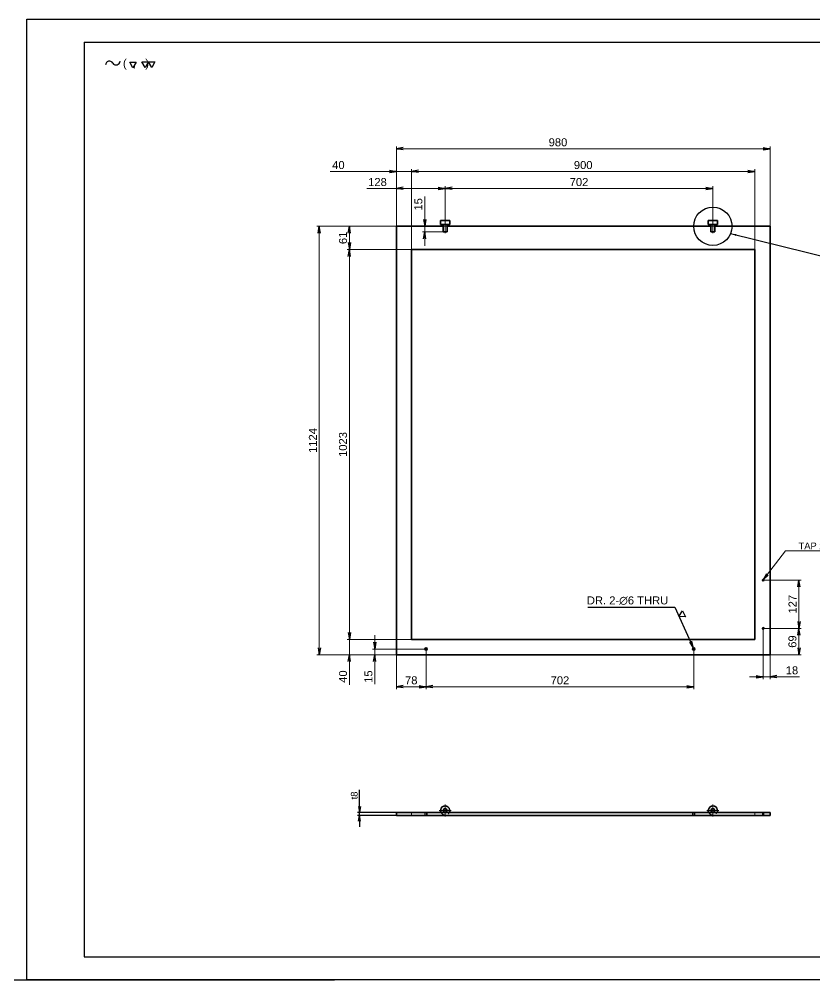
# Model space of a CAD drawing. Header units: millimetres. Extents: x -1727 to 307751, y -105919 to 6637.
# Drawn here: x 36749 to 38835, y 2062 to 4582 of the extents above; entities that cross this region are included whole.
import ezdxf

# ---------------------------------------------------------------- set-up
doc = ezdxf.new("R2010")
doc.units = ezdxf.units.MM
doc.linetypes.add('CENTER-HOKUTO', pattern=[23, 20, -1, 1, -1])
doc.linetypes.add('HIDDEN-HOKUTO', pattern=[3.8, 2.5, -1.3])
doc.layers.add('A3', color=7, linetype='Continuous', plot=False)
for name, color, linetype in [('AM_7', 2, 'CENTER-HOKUTO'), ('AM_HID', 1, 'HIDDEN-HOKUTO'), ('AM_VIS', 7, 'Continuous'), ('TITLE_FRAME', 7, 'Continuous'), ('WORD_DIM', 253, 'Continuous')]:
    doc.layers.add(name, color=color, linetype=linetype)
doc.styles.get("Standard").update_dxf_attribs({"font": 'arial.ttf'})
doc.dimstyles.new('1-5', dxfattribs={"dimscale": 5, "dimtxt": 3.5, "dimasz": 3, "dimexe": 1, "dimexo": 0, "dimgap": 1, "dimtad": 3, "dimdsep": 46, "dimtxsty": 'Standard', "dimblk1": 'OPEN', "dimblk2": 'OPEN', "dimsah": 1, "dimcen": 0, "dimclrd": 256, "dimclre": 256, "dimclrt": 3, "dimadec": 0, "dimazin": 0, "dimtfac": 1, "dimtmove": 0, "dimatfit": 3, "dimldrblk": 'OPEN', "dimfxl": 0, "dimtolj": 1, "dimtzin": 0, "dimarcsym": 0})
doc.dimstyles.new('RS-1-5', dxfattribs={"dimscale": 5, "dimtxt": 3.5, "dimasz": 3, "dimexe": 1, "dimexo": 0, "dimgap": 1, "dimtad": 3, "dimdsep": 46, "dimtxsty": 'Standard', "dimblk1": 'OPEN', "dimblk2": 'OPEN', "dimsah": 1, "dimcen": 0, "dimclrd": 256, "dimclre": 256, "dimclrt": 3, "dimadec": 0, "dimazin": 0, "dimtfac": 1, "dimtmove": 0, "dimatfit": 3, "dimfxl": 0, "dimtolj": 1, "dimtzin": 0, "dimarcsym": 0})
doc.dimstyles.new('RS-1-6$3', dxfattribs={"dimscale": 6, "dimtxt": 3.5, "dimasz": 3, "dimexe": 1, "dimexo": 0, "dimgap": 1, "dimtad": 3, "dimtoh": 1, "dimdsep": 46, "dimtxsty": 'Standard', "dimblk1": 'OPEN', "dimblk2": 'OPEN', "dimsah": 1, "dimcen": 0, "dimclrd": 256, "dimclre": 256, "dimclrt": 3, "dimadec": 0, "dimazin": 0, "dimtfac": 1, "dimtmove": 0, "dimatfit": 3, "dimfxl": 0, "dimtolj": 1, "dimtzin": 0, "dimarcsym": 0})
doc.dimstyles.new('STANDARD1-6', dxfattribs={"dimscale": 6, "dimtxt": 3.5, "dimasz": 3, "dimexe": 1, "dimexo": 0, "dimgap": 1, "dimtad": 3, "dimdsep": 46, "dimtxsty": 'Standard', "dimblk1": 'OPEN', "dimblk2": 'OPEN', "dimsah": 1, "dimcen": 0, "dimclrd": 256, "dimclre": 256, "dimclrt": 3, "dimazin": 2, "dimtfac": 1, "dimtmove": 0, "dimatfit": 3, "dimldrblk": 'OPEN', "dimfxl": 0, "dimtolj": 1, "dimlwd": 13, "dimlwe": 13, "dimarcsym": 0})

# ---------------------------------------------------------------- blocks, each defined once
blk = doc.blocks.new('_OPEN')
at = {"color": 0}
for p, q in [((-1, 0.17), (0, 0)), ((-1, -0.17), (0, 0)), ((0, 0), (-1, 0))]:
    blk.add_line(p, q, dxfattribs=at)
blk = doc.blocks.new('*D234')
at = {"layer": 'DEFPOINTS', "color": 0, "linetype": 'Continuous', "transparency": 16777216}
for p in [(37641.4, 2500.9), (37737.9, 2500.9), (37737.9, 2492.9)]:
    blk.add_point(p, dxfattribs=at)
at = {"layer": 'WORD_DIM', "linetype": 'Continuous', "lineweight": -2, "transparency": 16777216}
for p, q in [((37641.4, 2515.9), (37641.4, 2559.8)), ((37737.9, 2500.9), (37636.4, 2500.9)), ((37641.4, 2492.9), (37641.4, 2500.9)), ((37737.9, 2492.9), (37636.4, 2492.9)), ((37641.4, 2477.9), (37641.4, 2462.9))]:
    blk.add_line(p, q, dxfattribs=at)
at = {"layer": 'WORD_DIM', "linetype": 'Continuous', "lineweight": -2, "transparency": 16777216, "xscale": 15, "yscale": 15, "zscale": 15}
for p, rotation in [((37641.4, 2500.9), 270), ((37641.4, 2492.9), 90)]:
    blk.add_blockref('_OPEN', p, dxfattribs=dict(at, rotation=rotation))
at = {"layer": 'WORD_DIM', "color": 3, "linetype": 'Continuous', "transparency": 16777216, "insert": (37627.5, 2545.3), "char_height": 17.5, "attachment_point": 5, "rotation": 90}
blk.add_mtext('\\A1;t8', dxfattribs=at)
blk = doc.blocks.new('*D235')
at = {"layer": 'DEFPOINTS', "color": 0, "linetype": 'Continuous', "transparency": 16777216}
for p in [(38702.1, 2983.5), (38793.4, 2983.5), (38717.9, 2914.5)]:
    blk.add_point(p, dxfattribs=at)
at = {"layer": 'WORD_DIM', "linetype": 'ByBlock', "lineweight": 13, "transparency": 16777216}
for p, q in [((38702.1, 2983.5), (38799.4, 2983.5)), ((38793.4, 2932.5), (38793.4, 2965.5)), ((38717.9, 2914.5), (38799.4, 2914.5))]:
    blk.add_line(p, q, dxfattribs=at)
at = {"layer": 'WORD_DIM', "linetype": 'Continuous', "lineweight": 13, "transparency": 16777216, "xscale": 18, "yscale": 18, "zscale": 18}
for p, rotation in [((38793.4, 2983.5), 90), ((38793.4, 2914.5), 270)]:
    blk.add_blockref('_OPEN', p, dxfattribs=dict(at, rotation=rotation))
at = {"layer": 'WORD_DIM', "color": 3, "linetype": 'Continuous', "transparency": 16777216, "insert": (38776.7, 2949), "char_height": 21, "attachment_point": 5, "rotation": 90}
blk.add_mtext('\\A1;69', dxfattribs=at)
blk = doc.blocks.new('*D236')
at = {"layer": 'DEFPOINTS', "color": 0, "linetype": 'Continuous', "transparency": 16777216}
for p in [(38702.1, 3110.5), (38793.4, 3110.5), (38702.1, 2983.5)]:
    blk.add_point(p, dxfattribs=at)
at = {"layer": 'WORD_DIM', "linetype": 'ByBlock', "lineweight": 13, "transparency": 16777216}
for p, q in [((38702.1, 3110.5), (38799.4, 3110.5)), ((38793.4, 3001.5), (38793.4, 3092.5)), ((38702.1, 2983.5), (38799.4, 2983.5))]:
    blk.add_line(p, q, dxfattribs=at)
at = {"layer": 'WORD_DIM', "linetype": 'Continuous', "lineweight": 13, "transparency": 16777216, "xscale": 18, "yscale": 18, "zscale": 18}
for p, rotation in [((38793.4, 3110.5), 90), ((38793.4, 2983.5), 270)]:
    blk.add_blockref('_OPEN', p, dxfattribs=dict(at, rotation=rotation))
at = {"layer": 'WORD_DIM', "color": 3, "linetype": 'Continuous', "transparency": 16777216, "insert": (38776.8, 3047), "char_height": 21, "attachment_point": 5, "rotation": 90}
blk.add_mtext('\\A1;127', dxfattribs=at)
blk = doc.blocks.new('*D237')
at = {"layer": 'DEFPOINTS', "color": 0, "linetype": 'Continuous', "transparency": 16777216}
for p in [(38699.9, 2981.4), (38717.9, 2914.5), (38699.9, 2856.7)]:
    blk.add_point(p, dxfattribs=at)
at = {"layer": 'WORD_DIM', "linetype": 'ByBlock', "lineweight": 13, "transparency": 16777216}
for p, q in [((38699.9, 2981.4), (38699.9, 2850.7)), ((38717.9, 2914.5), (38717.9, 2850.7)), ((38681.9, 2856.7), (38663.9, 2856.7)), ((38699.9, 2856.7), (38717.9, 2856.7)), ((38735.9, 2856.7), (38795.5, 2856.7))]:
    blk.add_line(p, q, dxfattribs=at)
at = {"layer": 'WORD_DIM', "linetype": 'Continuous', "lineweight": 13, "transparency": 16777216, "xscale": 18, "yscale": 18, "zscale": 18}
blk.add_blockref('_OPEN', (38699.9, 2856.7), dxfattribs=at)
at = {"layer": 'WORD_DIM', "linetype": 'Continuous', "lineweight": 13, "transparency": 16777216, "xscale": 18, "yscale": 18, "zscale": 18, "rotation": 180}
blk.add_blockref('_OPEN', (38717.9, 2856.7), dxfattribs=at)
at = {"layer": 'WORD_DIM', "color": 3, "linetype": 'Continuous', "transparency": 16777216, "insert": (38775.4, 2873.4), "char_height": 21, "attachment_point": 5}
blk.add_mtext('\\A1;18', dxfattribs=at)
blk = doc.blocks.new('*D178')
at = {"layer": 'DEFPOINTS', "color": 0, "linetype": 'Continuous', "transparency": 16777216}
for p in [(38717.9, 4242), (38717.9, 4038.5), (37737.9, 3801.5)]:
    blk.add_point(p, dxfattribs=at)
at = {"layer": 'WORD_DIM', "linetype": 'ByBlock', "lineweight": 13, "transparency": 16777216}
for p, q in [((37737.9, 3801.5), (37737.9, 4248)), ((37755.9, 4242), (38699.9, 4242)), ((38717.9, 4038.5), (38717.9, 4248))]:
    blk.add_line(p, q, dxfattribs=at)
at = {"layer": 'WORD_DIM', "linetype": 'Continuous', "lineweight": 13, "transparency": 16777216, "xscale": 18, "yscale": 18, "zscale": 18, "rotation": 180}
blk.add_blockref('_OPEN', (37737.9, 4242), dxfattribs=at)
at = {"layer": 'WORD_DIM', "linetype": 'Continuous', "lineweight": 13, "transparency": 16777216, "xscale": 18, "yscale": 18, "zscale": 18}
blk.add_blockref('_OPEN', (38717.9, 4242), dxfattribs=at)
at = {"layer": 'WORD_DIM', "color": 3, "linetype": 'Continuous', "transparency": 16777216, "insert": (38161.7, 4258.7), "char_height": 21, "attachment_point": 5}
blk.add_mtext('\\A1;980', dxfattribs=at)
blk = doc.blocks.new('*D179')
at = {"layer": 'DEFPOINTS', "color": 0, "linetype": 'Continuous', "transparency": 16777216}
for p in [(37865.9, 4137.7), (37865.9, 4056.5), (37737.9, 3801.5)]:
    blk.add_point(p, dxfattribs=at)
at = {"layer": 'WORD_DIM', "linetype": 'ByBlock', "lineweight": 13, "transparency": 16777216}
for p, q in [((37737.9, 4137.7), (37660.2, 4137.7)), ((37737.9, 3801.5), (37737.9, 4143.7)), ((37847.9, 4137.7), (37755.9, 4137.7)), ((37865.9, 4056.5), (37865.9, 4143.7))]:
    blk.add_line(p, q, dxfattribs=at)
at = {"layer": 'WORD_DIM', "linetype": 'Continuous', "lineweight": 13, "transparency": 16777216, "xscale": 18, "yscale": 18, "zscale": 18, "rotation": 180}
blk.add_blockref('_OPEN', (37737.9, 4137.7), dxfattribs=at)
at = {"layer": 'WORD_DIM', "linetype": 'Continuous', "lineweight": 13, "transparency": 16777216, "xscale": 18, "yscale": 18, "zscale": 18}
blk.add_blockref('_OPEN', (37865.9, 4137.7), dxfattribs=at)
at = {"layer": 'WORD_DIM', "color": 3, "linetype": 'Continuous', "transparency": 16777216, "insert": (37688.4, 4154.4), "char_height": 21, "attachment_point": 5}
blk.add_mtext('\\A1;128', dxfattribs=at)
blk = doc.blocks.new('*D180')
at = {"layer": 'DEFPOINTS', "color": 0, "linetype": 'Continuous', "transparency": 16777216}
for p in [(37812.3, 4038.5), (37998.9, 4038.5), (37860.9, 4023.5)]:
    blk.add_point(p, dxfattribs=at)
at = {"layer": 'WORD_DIM', "linetype": 'ByBlock', "lineweight": 13, "transparency": 16777216}
for p, q in [((37812.3, 4056.5), (37812.3, 4116.2)), ((37998.9, 4038.5), (37806.3, 4038.5)), ((37812.3, 4023.5), (37812.3, 4038.5)), ((37860.9, 4023.5), (37806.3, 4023.5)), ((37812.3, 4005.5), (37812.3, 3987.5))]:
    blk.add_line(p, q, dxfattribs=at)
at = {"layer": 'WORD_DIM', "linetype": 'Continuous', "lineweight": 13, "transparency": 16777216, "xscale": 18, "yscale": 18, "zscale": 18}
for p, rotation in [((37812.3, 4038.5), 270), ((37812.3, 4023.5), 90)]:
    blk.add_blockref('_OPEN', p, dxfattribs=dict(at, rotation=rotation))
at = {"layer": 'WORD_DIM', "color": 3, "linetype": 'Continuous', "transparency": 16777216, "insert": (37795.6, 4096), "char_height": 21, "attachment_point": 5, "rotation": 90}
blk.add_mtext('\\A1;15', dxfattribs=at)
blk = doc.blocks.new('*D181')
at = {"layer": 'DEFPOINTS', "color": 0, "linetype": 'Continuous', "transparency": 16777216}
for p in [(38567.9, 4137.7), (37865.9, 4056.5), (38567.9, 4056.5)]:
    blk.add_point(p, dxfattribs=at)
at = {"layer": 'WORD_DIM', "linetype": 'ByBlock', "lineweight": 13, "transparency": 16777216}
for p, q in [((37865.9, 4056.5), (37865.9, 4143.7)), ((37883.9, 4137.7), (38549.9, 4137.7)), ((38567.9, 4056.5), (38567.9, 4143.7))]:
    blk.add_line(p, q, dxfattribs=at)
at = {"layer": 'WORD_DIM', "linetype": 'Continuous', "lineweight": 13, "transparency": 16777216, "xscale": 18, "yscale": 18, "zscale": 18, "rotation": 180}
blk.add_blockref('_OPEN', (37865.9, 4137.7), dxfattribs=at)
at = {"layer": 'WORD_DIM', "linetype": 'Continuous', "lineweight": 13, "transparency": 16777216, "xscale": 18, "yscale": 18, "zscale": 18}
blk.add_blockref('_OPEN', (38567.9, 4137.7), dxfattribs=at)
at = {"layer": 'WORD_DIM', "color": 3, "linetype": 'Continuous', "transparency": 16777216, "insert": (38216.9, 4154.4), "char_height": 21, "attachment_point": 5}
blk.add_mtext('\\A1;702', dxfattribs=at)
blk = doc.blocks.new('*D182')
at = {"layer": 'DEFPOINTS', "color": 0, "linetype": 'Continuous', "transparency": 16777216}
for p in [(37777.9, 4182.3), (37737.9, 4038.5), (37777.9, 3977.5)]:
    blk.add_point(p, dxfattribs=at)
at = {"layer": 'WORD_DIM', "linetype": 'ByBlock', "lineweight": 13, "transparency": 16777216}
for p, q in [((37737.9, 4038.5), (37737.9, 4188.3)), ((37777.9, 3977.5), (37777.9, 4188.3)), ((37719.9, 4182.3), (37564.5, 4182.3)), ((37777.9, 4182.3), (37737.9, 4182.3)), ((37795.9, 4182.3), (37813.9, 4182.3))]:
    blk.add_line(p, q, dxfattribs=at)
at = {"layer": 'WORD_DIM', "linetype": 'Continuous', "lineweight": 13, "transparency": 16777216, "xscale": 18, "yscale": 18, "zscale": 18}
blk.add_blockref('_OPEN', (37737.9, 4182.3), dxfattribs=at)
at = {"layer": 'WORD_DIM', "linetype": 'Continuous', "lineweight": 13, "transparency": 16777216, "xscale": 18, "yscale": 18, "zscale": 18, "rotation": 180}
blk.add_blockref('_OPEN', (37777.9, 4182.3), dxfattribs=at)
at = {"layer": 'WORD_DIM', "color": 3, "linetype": 'Continuous', "transparency": 16777216, "insert": (37585.9, 4199), "char_height": 21, "attachment_point": 5}
blk.add_mtext('\\A1;40', dxfattribs=at)
blk = doc.blocks.new('*D183')
at = {"layer": 'DEFPOINTS', "color": 0, "linetype": 'Continuous', "transparency": 16777216}
for p in [(38677.9, 4182.3), (37777.9, 3977.5), (38677.9, 3977.5)]:
    blk.add_point(p, dxfattribs=at)
at = {"layer": 'WORD_DIM', "linetype": 'ByBlock', "lineweight": 13, "transparency": 16777216}
for p, q in [((37777.9, 3977.5), (37777.9, 4188.3)), ((38677.9, 3977.5), (38677.9, 4188.3)), ((37795.9, 4182.3), (38659.9, 4182.3))]:
    blk.add_line(p, q, dxfattribs=at)
at = {"layer": 'WORD_DIM', "linetype": 'Continuous', "lineweight": 13, "transparency": 16777216, "xscale": 18, "yscale": 18, "zscale": 18, "rotation": 180}
blk.add_blockref('_OPEN', (37777.9, 4182.3), dxfattribs=at)
at = {"layer": 'WORD_DIM', "linetype": 'Continuous', "lineweight": 13, "transparency": 16777216, "xscale": 18, "yscale": 18, "zscale": 18}
blk.add_blockref('_OPEN', (38677.9, 4182.3), dxfattribs=at)
at = {"layer": 'WORD_DIM', "color": 3, "linetype": 'Continuous', "transparency": 16777216, "insert": (38227.9, 4199), "char_height": 21, "attachment_point": 5}
blk.add_mtext('\\A1;900', dxfattribs=at)
blk = doc.blocks.new('*D188')
at = {"layer": 'DEFPOINTS', "color": 0, "linetype": 'Continuous', "transparency": 16777216}
for p in [(37815.9, 2929.5), (37737.9, 2914.5), (37815.9, 2830.5)]:
    blk.add_point(p, dxfattribs=at)
at = {"layer": 'WORD_DIM', "linetype": 'ByBlock', "lineweight": 13, "transparency": 16777216}
for p, q in [((37815.9, 2929.5), (37815.9, 2824.5)), ((37737.9, 2914.5), (37737.9, 2824.5)), ((37755.9, 2830.5), (37797.9, 2830.5))]:
    blk.add_line(p, q, dxfattribs=at)
at = {"layer": 'WORD_DIM', "linetype": 'Continuous', "lineweight": 13, "transparency": 16777216, "xscale": 18, "yscale": 18, "zscale": 18, "rotation": 180}
blk.add_blockref('_OPEN', (37737.9, 2830.5), dxfattribs=at)
at = {"layer": 'WORD_DIM', "linetype": 'Continuous', "lineweight": 13, "transparency": 16777216, "xscale": 18, "yscale": 18, "zscale": 18}
blk.add_blockref('_OPEN', (37815.9, 2830.5), dxfattribs=at)
at = {"layer": 'WORD_DIM', "color": 3, "linetype": 'Continuous', "transparency": 16777216, "insert": (37776.9, 2847.2), "char_height": 21, "attachment_point": 5}
blk.add_mtext('\\A1;78', dxfattribs=at)
blk = doc.blocks.new('*D189')
at = {"layer": 'DEFPOINTS', "color": 0, "linetype": 'Continuous', "transparency": 16777216}
for p in [(37815.9, 2929.5), (38517.9, 2925.6), (38517.9, 2830.5)]:
    blk.add_point(p, dxfattribs=at)
at = {"layer": 'WORD_DIM', "linetype": 'ByBlock', "lineweight": 13, "transparency": 16777216}
for p, q in [((37815.9, 2929.5), (37815.9, 2824.5)), ((38517.9, 2925.6), (38517.9, 2824.5)), ((37833.9, 2830.5), (38499.9, 2830.5))]:
    blk.add_line(p, q, dxfattribs=at)
at = {"layer": 'WORD_DIM', "linetype": 'Continuous', "lineweight": 13, "transparency": 16777216, "xscale": 18, "yscale": 18, "zscale": 18, "rotation": 180}
blk.add_blockref('_OPEN', (37815.9, 2830.5), dxfattribs=at)
at = {"layer": 'WORD_DIM', "linetype": 'Continuous', "lineweight": 13, "transparency": 16777216, "xscale": 18, "yscale": 18, "zscale": 18}
blk.add_blockref('_OPEN', (38517.9, 2830.5), dxfattribs=at)
at = {"layer": 'WORD_DIM', "color": 3, "linetype": 'Continuous', "transparency": 16777216, "insert": (38166.9, 2847.2), "char_height": 21, "attachment_point": 5}
blk.add_mtext('\\A1;702', dxfattribs=at)
blk = doc.blocks.new('*D190')
at = {"layer": 'DEFPOINTS', "color": 0, "linetype": 'Continuous', "transparency": 16777216}
for p in [(37824.7, 4038.5), (37535.6, 2914.5), (37737.9, 2914.5)]:
    blk.add_point(p, dxfattribs=at)
at = {"layer": 'WORD_DIM', "linetype": 'ByBlock', "lineweight": 13, "transparency": 16777216}
for p, q in [((37824.7, 4038.5), (37529.6, 4038.5)), ((37535.6, 4020.5), (37535.6, 2932.5)), ((37737.9, 2914.5), (37529.6, 2914.5))]:
    blk.add_line(p, q, dxfattribs=at)
at = {"layer": 'WORD_DIM', "linetype": 'Continuous', "lineweight": 13, "transparency": 16777216, "xscale": 18, "yscale": 18, "zscale": 18}
for p, rotation in [((37535.6, 4038.5), 90), ((37535.6, 2914.5), 270)]:
    blk.add_blockref('_OPEN', p, dxfattribs=dict(at, rotation=rotation))
at = {"layer": 'WORD_DIM', "color": 3, "linetype": 'Continuous', "transparency": 16777216, "insert": (37519, 3476.5), "char_height": 21, "attachment_point": 5, "rotation": 90}
blk.add_mtext('\\A1;1124', dxfattribs=at)
blk = doc.blocks.new('*D191')
at = {"layer": 'DEFPOINTS', "color": 0, "linetype": 'Continuous', "transparency": 16777216}
for p in [(37824.7, 4038.5), (37614.7, 3977.5), (37812.9, 3977.5)]:
    blk.add_point(p, dxfattribs=at)
at = {"layer": 'WORD_DIM', "linetype": 'ByBlock', "lineweight": 13, "transparency": 16777216}
for p, q in [((37824.7, 4038.5), (37608.7, 4038.5)), ((37614.7, 4020.5), (37614.7, 3995.5)), ((37812.9, 3977.5), (37608.7, 3977.5))]:
    blk.add_line(p, q, dxfattribs=at)
at = {"layer": 'WORD_DIM', "linetype": 'Continuous', "lineweight": 13, "transparency": 16777216, "xscale": 18, "yscale": 18, "zscale": 18}
for p, rotation in [((37614.7, 4038.5), 90), ((37614.7, 3977.5), 270)]:
    blk.add_blockref('_OPEN', p, dxfattribs=dict(at, rotation=rotation))
at = {"layer": 'WORD_DIM', "color": 3, "linetype": 'Continuous', "transparency": 16777216, "insert": (37598, 4008), "char_height": 21, "attachment_point": 5, "rotation": 90}
blk.add_mtext('\\A1;61', dxfattribs=at)
blk = doc.blocks.new('*D192')
at = {"layer": 'DEFPOINTS', "color": 0, "linetype": 'Continuous', "transparency": 16777216}
for p in [(37812.9, 3977.5), (37614.7, 2954.5), (37777.9, 2954.5)]:
    blk.add_point(p, dxfattribs=at)
at = {"layer": 'WORD_DIM', "linetype": 'ByBlock', "lineweight": 13, "transparency": 16777216}
for p, q in [((37812.9, 3977.5), (37608.7, 3977.5)), ((37614.7, 3959.5), (37614.7, 2972.5)), ((37777.9, 2954.5), (37608.7, 2954.5))]:
    blk.add_line(p, q, dxfattribs=at)
at = {"layer": 'WORD_DIM', "linetype": 'Continuous', "lineweight": 13, "transparency": 16777216, "xscale": 18, "yscale": 18, "zscale": 18}
for p, rotation in [((37614.7, 3977.5), 90), ((37614.7, 2954.5), 270)]:
    blk.add_blockref('_OPEN', p, dxfattribs=dict(at, rotation=rotation))
at = {"layer": 'WORD_DIM', "color": 3, "linetype": 'Continuous', "transparency": 16777216, "insert": (37598, 3466), "char_height": 21, "attachment_point": 5, "rotation": 90}
blk.add_mtext('\\A1;1023', dxfattribs=at)
blk = doc.blocks.new('*D193')
at = {"layer": 'DEFPOINTS', "color": 0, "linetype": 'Continuous', "transparency": 16777216}
for p in [(37777.9, 2954.5), (37614.7, 2914.5), (37737.9, 2914.5)]:
    blk.add_point(p, dxfattribs=at)
at = {"layer": 'WORD_DIM', "linetype": 'ByBlock', "lineweight": 13, "transparency": 16777216}
for p, q in [((37614.7, 2972.5), (37614.7, 2990.5)), ((37777.9, 2954.5), (37608.7, 2954.5)), ((37614.7, 2954.5), (37614.7, 2914.5)), ((37737.9, 2914.5), (37608.7, 2914.5)), ((37614.7, 2896.5), (37614.7, 2835.7))]:
    blk.add_line(p, q, dxfattribs=at)
at = {"layer": 'WORD_DIM', "linetype": 'Continuous', "lineweight": 13, "transparency": 16777216, "xscale": 18, "yscale": 18, "zscale": 18}
for p, rotation in [((37614.7, 2954.5), 270), ((37614.7, 2914.5), 90)]:
    blk.add_blockref('_OPEN', p, dxfattribs=dict(at, rotation=rotation))
at = {"layer": 'WORD_DIM', "color": 3, "linetype": 'Continuous', "transparency": 16777216, "insert": (37598, 2857.1), "char_height": 21, "attachment_point": 5, "rotation": 90}
blk.add_mtext('\\A1;40', dxfattribs=at)
blk = doc.blocks.new('*D194')
at = {"layer": 'DEFPOINTS', "color": 0, "linetype": 'Continuous', "transparency": 16777216}
for p in [(37681.4, 2929.5), (37812, 2929.5), (37737.9, 2914.5)]:
    blk.add_point(p, dxfattribs=at)
at = {"layer": 'WORD_DIM', "linetype": 'ByBlock', "lineweight": 13, "transparency": 16777216}
for p, q in [((37681.4, 2947.5), (37681.4, 2965.5)), ((37812, 2929.5), (37675.4, 2929.5)), ((37681.4, 2929.5), (37681.4, 2914.5)), ((37737.9, 2914.5), (37675.4, 2914.5)), ((37681.4, 2896.5), (37681.4, 2836.9))]:
    blk.add_line(p, q, dxfattribs=at)
at = {"layer": 'WORD_DIM', "linetype": 'Continuous', "lineweight": 13, "transparency": 16777216, "xscale": 18, "yscale": 18, "zscale": 18}
for p, rotation in [((37681.4, 2929.5), 270), ((37681.4, 2914.5), 90)]:
    blk.add_blockref('_OPEN', p, dxfattribs=dict(at, rotation=rotation))
at = {"layer": 'WORD_DIM', "color": 3, "linetype": 'Continuous', "transparency": 16777216, "insert": (37664.7, 2857), "char_height": 21, "attachment_point": 5, "rotation": 90}
blk.add_mtext('\\A1;15', dxfattribs=at)
blk = doc.blocks.new('shiage0')
at = {"layer": 'WORD_DIM', "color": 3, "linetype": 'Continuous'}
for centre, start, end in [((1.69, 0), 30, 180), ((4.61, 1.69), 210, 0)]:
    blk.add_arc(centre, 1.69, start, end, dxfattribs=at)
blk = doc.blocks.new('11')
at = {"layer": 'TITLE_FRAME', "color": 3, "linetype": 'Continuous'}
for points in [[(15.1, 3.38), (13.66, 5.88), (16.55, 5.88)], [(20.38, 3.57), (18.93, 6.07), (24.71, 6.07), (23.27, 3.57), (21.82, 6.07)]]:
    blk.add_lwpolyline(points, close=True, dxfattribs=at)
blk.add_blockref('shiage0', (3.13, 4.67), dxfattribs=at)
blk.add_text('(  ,   )', height=3.5, dxfattribs=at).set_placement((10.71, 3.7))
blk = doc.blocks.new('*D223')
at = {"layer": 'DEFPOINTS', "color": 0, "linetype": 'Continuous', "ltscale": 5, "transparency": 16777216}
for p in [(38516.7, 2932.3), (38519.2, 2926.8)]:
    blk.add_point(p, dxfattribs=at)
at = {"layer": 'WORD_DIM', "linetype": 'Continuous', "lineweight": -2, "ltscale": 5, "transparency": 16777216}
for p, q in [((38239.7, 3039), (38467.8, 3039)), ((38467.8, 3039), (38509.2, 2948.6))]:
    blk.add_line(p, q, dxfattribs=at)
at = {"layer": 'WORD_DIM', "linetype": 'Continuous', "lineweight": -2, "ltscale": 5, "transparency": 16777216, "xscale": 18, "yscale": 18, "zscale": 18, "rotation": 294.6259217770329}
blk.add_blockref('_OPEN', (38516.7, 2932.3), dxfattribs=at)
at = {"layer": 'WORD_DIM', "color": 3, "linetype": 'Continuous', "ltscale": 5, "transparency": 16777216, "insert": (38344.2, 3056.3), "char_height": 21, "attachment_point": 5}
blk.add_mtext('\\A1;DR. 2-∅6 THRU', dxfattribs=at)
blk = doc.blocks.new('shiage1')
at = {"layer": 'WORD_DIM', "color": 3, "linetype": 'Continuous'}
for p, q in [((0, 0), (-1.44, 2.5)), ((-1.44, 2.5), (1.44, 2.5)), ((1.44, 2.5), (0, 0))]:
    blk.add_line(p, q, dxfattribs=at)

msp = doc.modelspace()

# ---------------------------------------------------------------- linework, layer by layer
msp.add_line((948.78877, 2061.71112), (37575.47155, 2061.71112))
at = {"layer": 'A3', "linetype": 'Continuous'}
msp.add_lwpolyline([(36768.85193, 4581.71089), (40332.85193, 4581.71089), (40332.85193, 2061.71089), (36768.85193, 2061.71089)], close=True, dxfattribs=at)
at = {"layer": 'AM_7', "lineweight": 13, "ltscale": 6}
for p, q in [((37865.89212, 4020.52611), (37865.89212, 4056.52611)), ((38567.94778, 4020.52672), (38567.94778, 4056.52672)), ((38702.0552, 3110.52611), (38697.84036, 3110.52611)), ((38699.94778, 3112.63341), (38699.94778, 3108.41881)), ((38702.0552, 2983.52611), (38697.84036, 2983.52611)), ((38699.94778, 2985.63341), (38699.94778, 2981.41881)), ((37819.8472, 2929.52611), (37812.04739, 2929.52611)), ((37815.94778, 2933.42607), (37815.94778, 2925.62609)), ((38521.8472, 2929.52611), (38514.04739, 2929.52611)), ((38517.94778, 2933.42607), (38517.94778, 2925.62609)), ((37865.89212, 2521.47744), (37865.89212, 2490.27749)), ((38567.94778, 2521.47744), (38567.94778, 2490.27749)), ((37815.94778, 2492.07754), (37815.94778, 2501.67752)), ((37881.4927, 2505.87747), (37850.29251, 2505.87747)), ((38517.94778, 2492.07754), (38517.94778, 2501.67752)), ((38583.54739, 2505.87747), (38552.3472, 2505.87747)), ((38699.94778, 2492.07754), (38699.94778, 2501.67752))]:
    msp.add_line(p, q, dxfattribs=at)
at = {"layer": 'AM_HID', "lineweight": 13, "ltscale": 6}
for p, q in [((37860.89212, 4038.52611), (37870.89212, 4038.52611)), ((38562.94778, 4038.52611), (38572.94778, 4038.52611)), ((37777.94778, 2492.87747), (37777.94778, 2500.87747)), ((37812.94778, 2492.87747), (37812.94778, 2500.87747)), ((37818.94778, 2492.87747), (37818.94778, 2500.87747)), ((38514.94778, 2492.87747), (38514.94778, 2500.87747)), ((38520.94778, 2492.87747), (38520.94778, 2500.87747)), ((38677.94778, 2492.87747), (38677.94778, 2500.87747)), ((38698.32669, 2492.87747), (38698.32669, 2500.87747)), ((38698.32669, 2492.87747), (38698.32669, 2500.87747)), ((38701.56888, 2492.87747), (38701.56888, 2500.87747)), ((38701.56888, 2492.87747), (38701.56888, 2500.87747))]:
    msp.add_line(p, q, dxfattribs=at)
for centre, radius, start, end in [((37865.89212, 2505.87747), 12, 204.62531314, 335.37597617), ((37865.89212, 2505.87747), 5, 269.9999975, 270.9758676), ((38567.94778, 2505.87747), 12, 204.62531314, 335.37597617), ((38567.94778, 2505.87747), 5, 269.9999975, 270.9758676)]:
    msp.add_arc(centre, radius, start, end, dxfattribs=at)
at = {"layer": 'AM_VIS', "linetype": 'Continuous'}
for p, q in [((36918.85193, 4521.71089), (36918.85193, 2121.71089)), ((36918.85193, 4521.71089), (40272.85193, 4521.71089)), ((36918.85193, 2121.71089), (40272.85193, 2121.71089))]:
    msp.add_line(p, q, dxfattribs=at)
at = {"layer": 'AM_VIS', "color": 7, "lineweight": 35, "ltscale": 6}
for p, q in [((37737.94778, 4038.52611), (37860.89212, 4038.52611)), ((37737.94778, 4038.52611), (37737.94778, 2914.52611)), ((37865.89212, 4053.52611), (37853.89212, 4053.52611)), ((37853.89212, 4043.52611), (37853.89212, 4053.52611)), ((37865.89212, 4043.52611), (37853.89212, 4043.52611)), ((37860.89212, 4023.52611), (37860.89212, 4043.52611)), ((37877.89212, 4053.52611), (37865.89212, 4053.52611)), ((37877.89212, 4043.52611), (37865.89212, 4043.52611)), ((37870.89212, 4023.52611), (37870.89212, 4043.52611)), ((37870.89212, 4038.52611), (38562.94778, 4038.52611)), ((37877.89212, 4043.52611), (37877.89212, 4053.52611)), ((38567.94778, 4053.52672), (38555.94778, 4053.52672)), ((38555.94778, 4043.52672), (38555.94778, 4053.52672)), ((38567.94778, 4043.52672), (38555.94778, 4043.52672)), ((38562.94778, 4023.52672), (38562.94778, 4043.52672)), ((38579.94778, 4053.52672), (38567.94778, 4053.52672)), ((38579.94778, 4043.52672), (38567.94778, 4043.52672)), ((38572.94778, 4023.52672), (38572.94778, 4043.52672)), ((38572.94778, 4038.52611), (38717.94778, 4038.52611)), ((38579.94778, 4043.52672), (38579.94778, 4053.52672)), ((38717.94778, 4038.52611), (38717.94778, 2914.52611)), ((37865.89212, 4023.52611), (37860.89212, 4023.52611)), ((37870.89212, 4023.52611), (37865.89212, 4023.52611)), ((38567.94778, 4023.52672), (38562.94778, 4023.52672)), ((38572.94778, 4023.52672), (38567.94778, 4023.52672)), ((37777.94778, 2954.52611), (37777.94778, 3977.52611)), ((38677.94778, 3977.52611), (37777.94778, 3977.52611)), ((38677.94778, 3977.52611), (38677.94778, 2954.52611)), ((37777.94778, 2954.52611), (38677.94778, 2954.52611)), ((38717.94778, 2914.52611), (37737.94778, 2914.52611)), ((37737.94778, 2500.87747), (37737.94778, 2492.87747)), ((38717.94778, 2500.87747), (37737.94778, 2500.87747)), ((38717.94778, 2492.87747), (38717.94778, 2500.87747)), ((37737.94778, 2492.87747), (38717.94778, 2492.87747))]:
    msp.add_line(p, q, dxfattribs=at)
for centre, radius in [((38699.94778, 3110.52611), 1.621), ((38699.94778, 2983.52611), 1.621), ((37815.94778, 2929.52611), 3), ((38517.94778, 2929.52611), 3)]:
    msp.add_circle(centre, radius, dxfattribs=at)
for centre, radius, start, end in [((38699.94778, 3110.52614), 2, 180.00087426, 90), ((38699.94778, 2983.52614), 2, 180.00087426, 90), ((37865.89212, 2505.87747), 12, 335.37597617, 204.62531314), ((37865.89212, 2505.87747), 5, 270.9758676, 269.9999975), ((38567.94778, 2505.87747), 12, 335.37597617, 204.62531314), ((38567.94778, 2505.87747), 5, 270.9758676, 269.9999975)]:
    msp.add_arc(centre, radius, start, end, dxfattribs=at)
at = {"layer": 'WORD_DIM', "color": 3, "linetype": 'Continuous'}
msp.add_circle((38567.94778, 4038.52605), 50.20203, dxfattribs=at)

# ---------------------------------------------------------------- block references
at = {"layer": 'WORD_DIM', "color": 4, "linetype": 'Continuous', "ltscale": 5, "xscale": 6, "yscale": 6, "zscale": 6}
msp.add_blockref('11', (36956.60965, 4433.65229), dxfattribs=at)
at = {"layer": 'WORD_DIM', "color": 3, "linetype": 'Continuous', "ltscale": 5, "xscale": 5.999999999999999, "yscale": 5.999999999999999, "zscale": 5.999999999999999, "rotation": 294.6259217770295}
msp.add_blockref('shiage1', (38478.69958, 3015.14924), dxfattribs=at)

# ---------------------------------------------------------------- texts
at = {"layer": 'WORD_DIM', "color": 3, "linetype": 'Continuous', "insert": (38977.46442, 3191.08881), "char_height": 17.5, "attachment_point": 9}
msp.add_mtext('TAP 2-M4 THRU', dxfattribs=at)

# ---------------------------------------------------------------- dimensions: what is measured, and where the dimension line sits
at = {"layer": 'WORD_DIM', "linetype": 'Continuous'}
for base, p1, p2, picture, middle in [((38717.94778, 4242.00866), (37737.94778, 3801.52605), (38717.94778, 4038.52605), '*D178', (38161.70547, 4242.00866)), ((37777.94778, 4182.28047), (37737.94778, 4038.52605), (37777.94778, 3977.52605), '*D182', (37585.94778, 4182.28047)), ((38699.94778, 2856.65496), (38717.94778, 2914.52611), (38699.94778, 2981.41881), '*D237', (38775.44778, 2856.65496))]:
    dim = msp.add_linear_dim(base=base, p1=p1, p2=p2, dimstyle='STANDARD1-6', dxfattribs=at)
    dim.commit()
    dim.dimension.update_dxf_attribs({"geometry": picture, "text_midpoint": middle, "dimtype": 160})
for base, p1, p2, picture, middle in [((38677.94778, 4182.28047), (37777.94778, 3977.52605), (38677.94778, 3977.52605), '*D183', (38227.94778, 4199.00251)), ((37815.94778, 2830.52092), (37737.94778, 2914.52611), (37815.94778, 2929.52614), '*D188', (37776.94778, 2847.24295)), ((38517.94778, 2830.52092), (37815.94778, 2929.52614), (38517.94778, 2925.62615), '*D189', (38166.94778, 2847.24295))]:
    dim = msp.add_linear_dim(base=base, p1=p1, p2=p2, dimstyle='STANDARD1-6', dxfattribs=at)
    dim.commit()
    dim.dimension.update_dxf_attribs({"geometry": picture, "text_midpoint": middle})
dim = msp.add_linear_dim(base=(37865.8931, 4137.71565), p1=(37737.94778, 3801.52605), p2=(37865.8931, 4056.52605), dimstyle='STANDARD1-6', override={"dimdec": 0}, dxfattribs=at)
dim.commit()
dim.dimension.update_dxf_attribs({"geometry": '*D179', "text_midpoint": (37688.44778, 4137.71565), "dimtype": 160})
dim = msp.add_linear_dim(base=(38567.94778, 4137.71565), p1=(37865.8931, 4056.52605), p2=(38567.94778, 4056.52605), dimstyle='STANDARD1-6', override={"dimdec": 0}, dxfattribs=at)
dim.commit()
dim.dimension.update_dxf_attribs({"geometry": '*D181', "text_midpoint": (38216.92044, 4154.43768)})
for base, p1, p2, picture, middle in [((37812.3237, 4038.52629), (37860.8931, 4023.52605), (37998.8931, 4038.52629), '*D180', (37812.3237, 4096.02629)), ((37681.37705, 2929.52611), (37737.94778, 2914.52611), (37812.04739, 2929.52611), '*D194', (37681.37705, 2857.02611))]:
    dim = msp.add_linear_dim(base=base, p1=p1, p2=p2, angle=90, dimstyle='STANDARD1-6', dxfattribs=at)
    dim.commit()
    dim.dimension.update_dxf_attribs({"geometry": picture, "text_midpoint": middle, "dimtype": 160})
for base, p1, p2, picture, middle in [((37535.57092, 2914.52611), (37824.67076, 4038.52611), (37737.94778, 2914.52611), '*D190', (37519.02795, 3476.52611)), ((37614.74449, 3977.52611), (37824.67076, 4038.52611), (37812.8965, 3977.52611), '*D191', (37598.02245, 4008.02611)), ((37614.74449, 2954.52611), (37812.8965, 3977.52611), (37777.94778, 2954.52611), '*D192', (37598.01529, 3466.02611)), ((38793.37468, 3110.52614), (38702.0552, 2983.52611), (38702.0552, 3110.52614), '*D236', (38776.8317, 3047.02613)), ((37614.74449, 2914.52611), (37777.94778, 2954.52611), (37737.94778, 2914.52611), '*D193', (37598.02245, 2857.09842)), ((38793.37468, 2983.52611), (38717.94778, 2914.52611), (38702.0552, 2983.52611), '*D235', (38776.65264, 2949.02611))]:
    dim = msp.add_linear_dim(base=base, p1=p1, p2=p2, angle=90, dimstyle='STANDARD1-6', dxfattribs=at)
    dim.commit()
    dim.dimension.update_dxf_attribs({"geometry": picture, "text_midpoint": middle})
at = {"layer": 'WORD_DIM', "color": 3, "linetype": 'Continuous', "ltscale": 5}
dim = msp.add_diameter_dim_2p(p1=(38519.19786, 2926.79897), p2=(38516.69771, 2932.25325), text='DR. 2-<> THRU', dimstyle='RS-1-6$3', override={"dimtofl": 0}, dxfattribs=at)
dim.commit()
dim.dimension.update_dxf_attribs({"geometry": '*D223', "text_midpoint": (38344.15692, 3039.02156), "dimtype": 163})
at = {"layer": 'WORD_DIM', "linetype": 'Continuous'}
dim = msp.add_linear_dim(base=(37641.40033, 2500.87747), p1=(37737.94778, 2492.87747), p2=(37737.94778, 2500.87747), angle=90, text='t<>', dimstyle='1-5', dxfattribs=at)
dim.commit()
dim.dimension.update_dxf_attribs({"geometry": '*D234', "text_midpoint": (37627.4653, 2545.31983)})

# ---------------------------------------------------------------- leaders
msp.add_leader([(38614.30505, 4019.25826), (38883.52237, 3952.93747)], dimstyle='RS-1-5', override={"dimgap": 1, "dimtad": 0}, dxfattribs=at)
msp.add_leader([(38699.94778, 3110.52614), (38758.13413, 3187.28204), (38985.67717, 3187.28204)], dimstyle='STANDARD1-6', dxfattribs=at)

doc.saveas('drawing.dxf')
